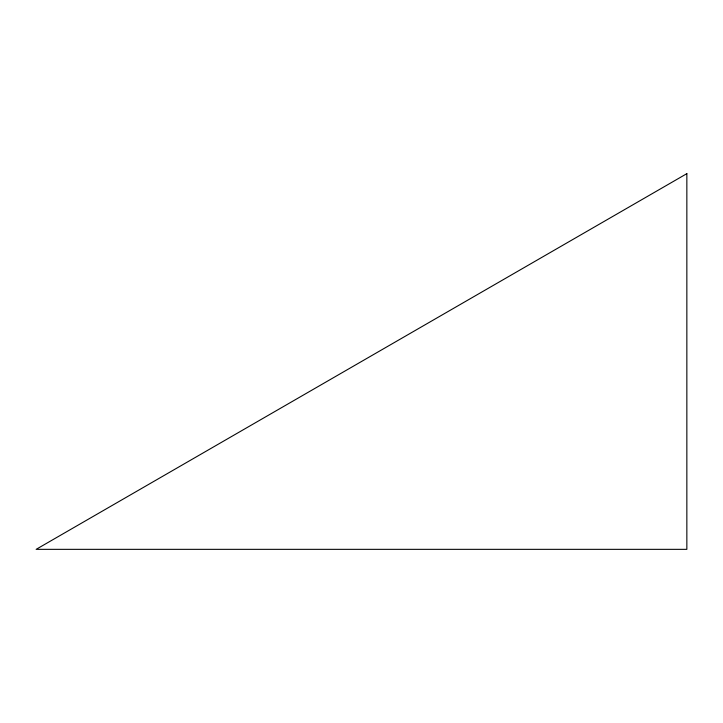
<?xml version="1.0" encoding="UTF-8"?>
<svg xmlns="http://www.w3.org/2000/svg" width="723" height="723" viewBox="0 0 723 723"><rect width="100%" height="100%" fill="white"/><g stroke="black" fill="none" stroke-linecap="round" stroke-linejoin="round"><path stroke-width="1.08" d="M686.85 173.656L36.15 549.344L686.85 549.344L686.85 173.656"/></g></svg>
